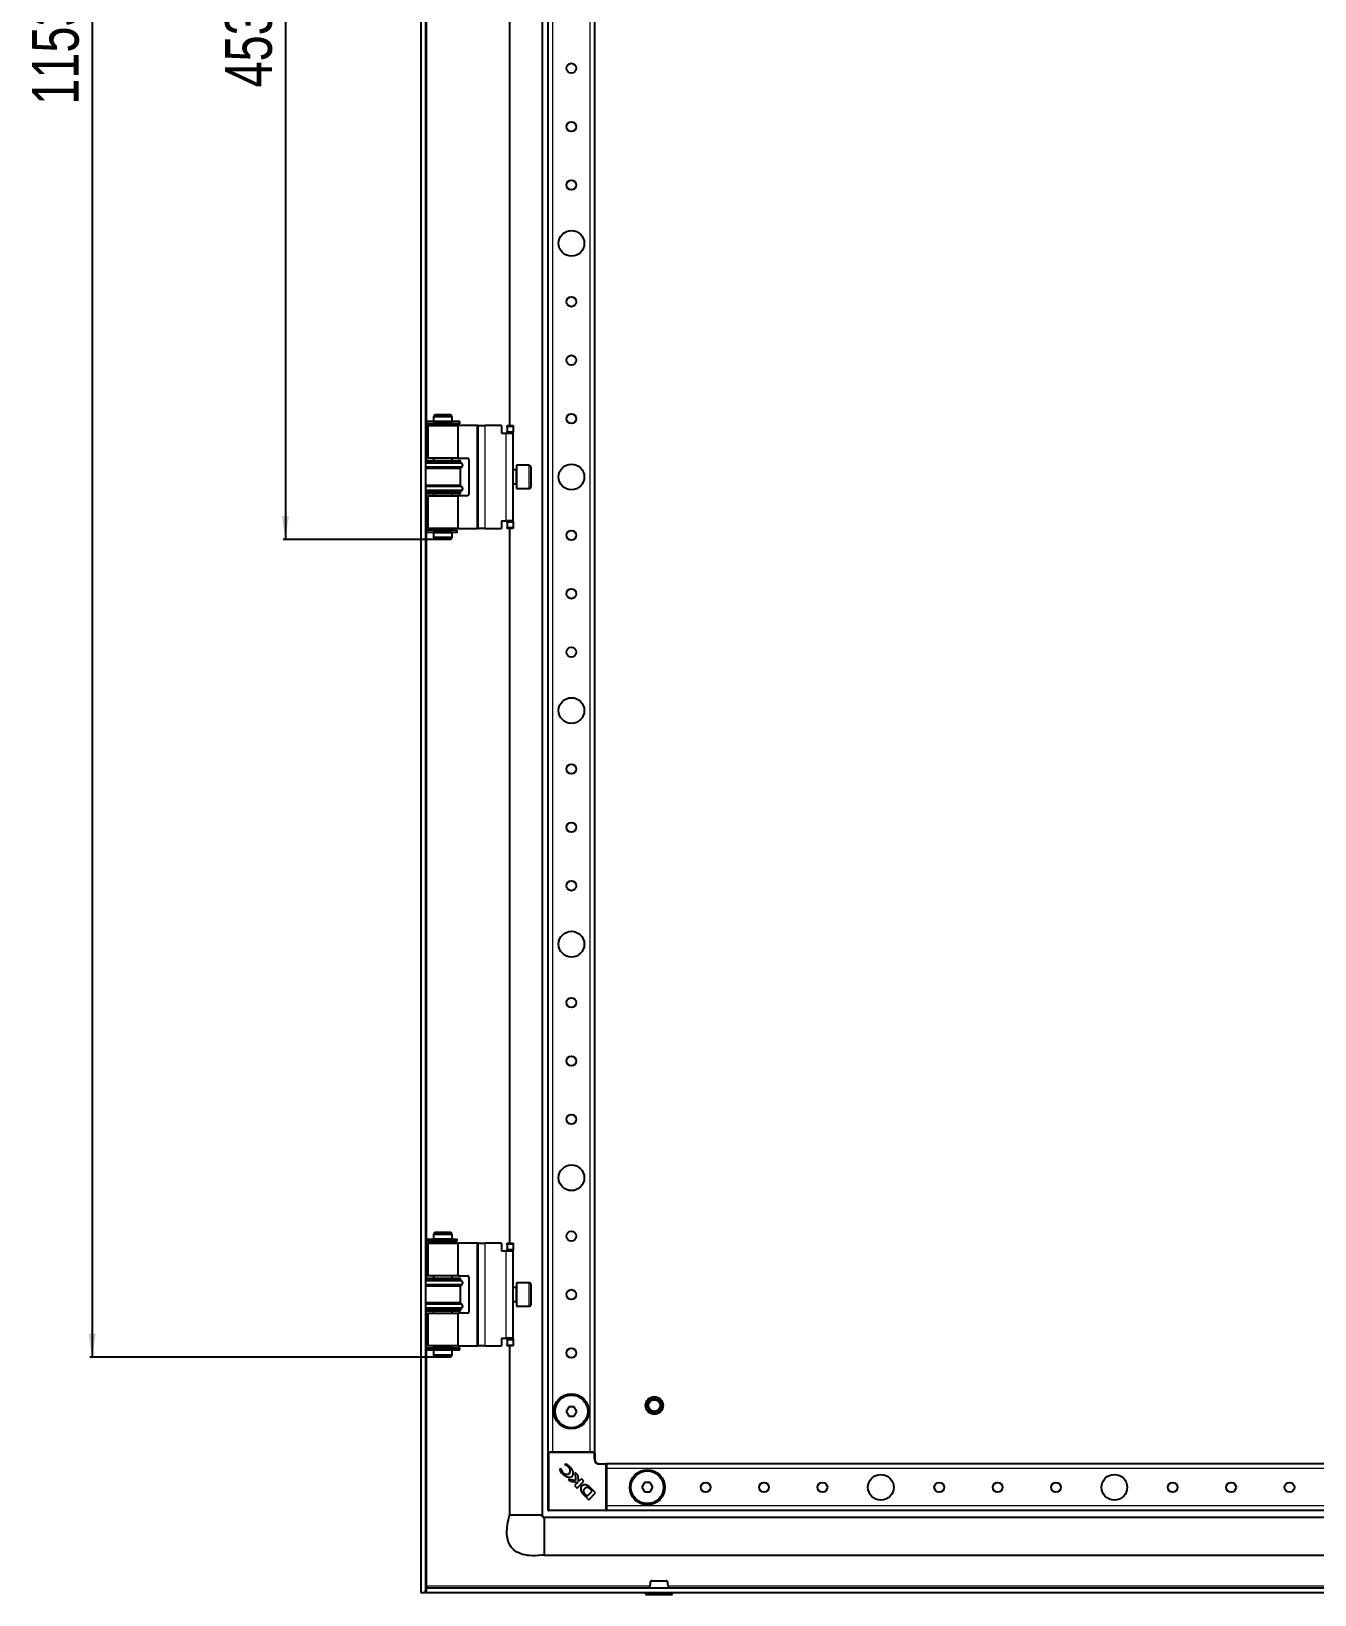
# Model space of a CAD drawing. Header units: millimetres. Extents: x -527 to 1671, y -588 to 1043.
# Drawn here: x 579 to 1128, y -484 to 185 of the extents above; entities that cross this region are included whole.
import ezdxf

# ---------------------------------------------------------------- set-up
doc = ezdxf.new("R2010")
doc.units = ezdxf.units.MM
doc.layers.add('FORMAT', color=7, linetype='Continuous')
doc.styles.add('SLDTEXTSTYLE0', font='TXT', dxfattribs={"width": 0.75})
doc.dimstyles.new('SLDDIMSTYLE0', dxfattribs={"dimtxt": 20, "dimasz": 10, "dimexe": 0, "dimexo": 0.0625, "dimgap": 5, "dimtad": 2, "dimdec": 1, "dimrnd": 1e-09, "dimzin": 12, "dimdsep": 46, "dimtxsty": 'SLDTEXTSTYLE0', "dimsah": 1, "dimcen": 0.09, "dimadec": 0, "dimazin": 3, "dimtfac": 1, "dimtofl": 0, "dimtmove": 0, "dimatfit": 3, "dimfxl": 0, "dimfrac": 2, "dimtolj": 1, "dimtzin": 12, "dimarcsym": 0})

# ---------------------------------------------------------------- blocks, each defined once
blk = doc.blocks.new('_D_7')
at = {"layer": 'FORMAT'}
for p, q in [((751.67, 771.07), (603.87, 771.07)), ((604.87, 771.07), (604.87, -382.43)), ((751.67, -382.43), (603.87, -382.43))]:
    blk.add_line(p, q, dxfattribs=at)
for points in [[(604.87, 771.07), (603.33, 761.07), (606.41, 761.07)], [(604.87, -382.43), (606.41, -372.43), (603.33, -372.43)]]:
    blk.add_solid(points, dxfattribs=at)
at = {"layer": 'FORMAT', "insert": (579.09, 153.68), "char_height": 20, "attachment_point": 1, "rotation": 90, "style": 'SLDTEXTSTYLE0'}
blk.add_mtext('1153,5', dxfattribs=at)
blk = doc.blocks.new('_D_9')
at = {"layer": 'FORMAT'}
for p, q in [((751.67, 421.07), (686.6, 421.07)), ((687.6, 421.07), (687.6, -32.43)), ((751.67, -32.43), (686.6, -32.43))]:
    blk.add_line(p, q, dxfattribs=at)
for points in [[(687.6, 421.07), (686.06, 411.07), (689.14, 411.07)], [(687.6, -32.43), (689.14, -22.43), (686.06, -22.43)]]:
    blk.add_solid(points, dxfattribs=at)
at = {"layer": 'FORMAT', "insert": (661.82, 161.07), "char_height": 20, "attachment_point": 1, "rotation": 90, "style": 'SLDTEXTSTYLE0'}
blk.add_mtext('453,5', dxfattribs=at)

msp = doc.modelspace()

# ---------------------------------------------------------------- linework, layer by layer
at = {"color": 7, "linetype": 'Continuous', "lineweight": 25}
for p, q in [((745.6, 871.82), (745.6, -483.18)), ((747.6, 871.82), (747.6, -483.18)), ((797.6, 838.82), (797.6, -450.18)), ((800.1, -423.18), (800.1, 811.82)), ((820.1, -423.18), (820.1, 811.82)), ((783.6, 372.32), (783.6, 16.32)), ((751.68, 21.07), (751.1, 20.07)), ((751.68, 21.07), (758.53, 21.07)), ((759.1, 20.07), (758.53, 21.07)), ((747.95, 18.02), (747.95, 17.12)), ((762.25, 18.02), (747.95, 18.02)), ((762.25, 17.12), (747.95, 17.12)), ((748.65, 16.32), (748.65, 2.32)), ((748.65, 16.32), (761.55, 16.32)), ((751.1, 20.07), (751.1, 18.07)), ((759.1, 20.07), (751.1, 20.07)), ((751.1, 18.07), (759.1, 18.07)), ((751.1, 17.07), (751.1, 16.32)), ((751.1, 17.07), (759.1, 17.07)), ((751.6, 18.07), (751.6, 18.02)), ((751.6, 17.12), (751.6, 17.07)), ((758.6, 18.02), (758.6, 18.07)), ((758.6, 17.07), (758.6, 17.12)), ((759.1, 18.07), (759.1, 20.07)), ((759.1, 16.32), (759.1, 17.07)), ((761.55, 2.32), (761.55, 16.32)), ((769.65, 16.32), (761.55, 16.32)), ((762.25, 17.12), (762.25, 18.02)), ((770.15, 16.32), (769.65, 16.32)), ((770.15, -27.68), (770.15, 16.32)), ((770.15, 16.32), (773.15, 16.32)), ((780.15, 16.32), (773.15, 16.32)), ((780.15, 16.32), (780.15, 13.02)), ((782.65, 16.32), (785.15, 16.32)), ((782.65, 15.82), (782.65, 16.32)), ((782.65, 15.82), (782.65, 13.82)), ((782.65, 13.32), (782.65, 13.82)), ((785.15, 16.32), (785.15, 15.82)), ((785.15, 15.82), (785.15, 13.82)), ((785.15, 13.82), (785.15, 13.32)), ((780.15, 13.02), (782.15, 13.02)), ((782.15, 13.02), (785.15, 13.02)), ((785.15, 13.32), (782.65, 13.32)), ((782.65, 13.32), (782.65, 13.02)), ((785.15, 13.02), (785.15, 13.32)), ((785.15, -24.38), (785.15, 13.02)), ((747.6, 1.32), (762.6, 1.32)), ((762.6, 0.72), (747.6, 0.72)), ((761.55, 2.32), (748.65, 2.32)), ((751.1, 2.32), (751.1, 1.32)), ((759.1, 1.32), (759.1, 2.32)), ((761.55, 2.32), (765.65, 2.32)), ((762.6, 0.72), (762.6, 1.32)), ((763.3, 0.04), (762.6, 0.72)), ((766.15, 1.82), (766.15, -13.18)), ((762.6, -2.08), (747.6, -2.08)), ((762.6, -2.08), (763.3, -1.39)), ((762.6, -9.28), (762.6, -2.08)), ((786.4, -2.68), (785.15, -2.68)), ((792.05, -0.68), (786.65, -0.68)), ((786.65, -0.68), (786.65, -10)), ((792.65, -1.28), (792.65, -9.48)), ((762.6, -9.28), (747.6, -9.28)), ((762.6, -12.08), (747.6, -12.08)), ((747.6, -12.68), (762.6, -12.68)), ((751.1, -12.68), (751.1, -13.68)), ((759.1, -13.68), (759.1, -12.68)), ((763.3, -9.96), (762.6, -9.28)), ((762.6, -12.08), (763.3, -11.39)), ((762.6, -12.68), (762.6, -12.08)), ((785.15, -8.68), (786.4, -8.68)), ((786.65, -10), (786.65, -10.68)), ((786.65, -10.68), (792.05, -10.68)), ((792.65, -9.48), (792.65, -10.08)), ((748.65, -13.68), (748.65, -27.68)), ((748.65, -13.68), (761.55, -13.68)), ((761.55, -27.68), (761.55, -13.68)), ((765.65, -13.68), (761.55, -13.68)), ((780.15, -24.38), (782.15, -24.38)), ((780.15, -24.38), (780.15, -27.68)), ((785.15, -24.38), (782.15, -24.38)), ((782.65, -24.38), (782.65, -24.68)), ((782.65, -24.68), (785.15, -24.68)), ((782.65, -25.18), (782.65, -24.68)), ((782.65, -25.18), (782.65, -27.18)), ((785.15, -24.68), (785.15, -24.38)), ((785.15, -24.68), (785.15, -25.18)), ((785.15, -25.18), (785.15, -27.18)), ((747.95, -28.48), (747.95, -29.38)), ((760.84, -28.48), (747.95, -28.48)), ((760.84, -29.38), (747.95, -29.38)), ((761.55, -27.68), (748.65, -27.68)), ((751.1, -27.68), (751.1, -28.43)), ((751.1, -28.43), (759.1, -28.43)), ((751.1, -29.43), (751.1, -31.43)), ((751.1, -29.43), (759.1, -29.43)), ((751.1, -31.43), (751.68, -32.43)), ((751.1, -31.43), (755.86, -31.43)), ((751.6, -28.43), (751.6, -28.48)), ((751.6, -29.38), (751.6, -29.43)), ((755.75, -32.43), (751.68, -32.43)), ((758.53, -32.43), (755.75, -32.43)), ((755.86, -31.43), (759.1, -31.43)), ((758.53, -32.43), (759.1, -31.43)), ((758.6, -28.48), (758.6, -28.43)), ((758.6, -29.43), (758.6, -29.38)), ((759.1, -28.43), (759.1, -27.68)), ((759.1, -31.43), (759.1, -29.43)), ((760.93, -28.48), (760.84, -28.48)), ((760.93, -29.38), (760.84, -29.38)), ((760.93, -29.38), (760.93, -28.48)), ((761.14, -28.48), (760.93, -28.48)), ((761.14, -29.38), (760.93, -29.38)), ((761.14, -29.38), (761.14, -28.48)), ((761.55, -27.68), (769.65, -27.68)), ((769.65, -27.68), (770.15, -27.68)), ((773.15, -27.68), (770.15, -27.68)), ((773.15, -27.68), (780.15, -27.68)), ((782.65, -27.68), (782.65, -27.18)), ((785.15, -27.68), (782.65, -27.68)), ((783.6, -27.68), (783.6, -333.68)), ((785.15, -27.18), (785.15, -27.68)), ((747.95, -331.98), (747.95, -332.88)), ((747.95, -331.98), (760.84, -331.98)), ((747.95, -332.88), (760.84, -332.88)), ((748.65, -333.68), (748.65, -347.68)), ((748.65, -333.68), (761.55, -333.68)), ((751.68, -328.93), (751.1, -329.93)), ((751.1, -329.93), (751.1, -331.93)), ((759.1, -329.93), (751.1, -329.93)), ((755.86, -331.93), (751.1, -331.93)), ((751.1, -332.93), (751.1, -333.68)), ((755.86, -332.93), (751.1, -332.93)), ((751.6, -331.93), (751.6, -331.98)), ((751.6, -332.88), (751.6, -332.93)), ((751.68, -328.93), (758.53, -328.93)), ((759.1, -331.93), (755.86, -331.93)), ((759.1, -332.93), (755.86, -332.93)), ((759.1, -329.93), (758.53, -328.93)), ((758.6, -331.98), (758.6, -331.93)), ((758.6, -332.93), (758.6, -332.88)), ((759.1, -331.93), (759.1, -329.93)), ((759.1, -333.68), (759.1, -332.93)), ((760.84, -331.98), (760.93, -331.98)), ((760.84, -332.88), (760.93, -332.88)), ((760.93, -332.88), (760.93, -331.98)), ((760.93, -331.98), (761.14, -331.98)), ((760.93, -332.88), (761.14, -332.88)), ((761.14, -332.88), (761.14, -331.98)), ((761.55, -347.68), (761.55, -333.68)), ((769.65, -333.68), (761.55, -333.68)), ((770.15, -333.68), (769.65, -333.68)), ((770.15, -333.68), (773.15, -333.68)), ((770.15, -377.68), (770.15, -333.68)), ((780.15, -333.68), (773.15, -333.68)), ((780.15, -333.68), (780.15, -336.98)), ((782.65, -333.68), (785.15, -333.68)), ((782.65, -334.18), (782.65, -333.68)), ((782.65, -334.18), (782.65, -336.18)), ((785.15, -333.68), (785.15, -334.18)), ((785.15, -334.18), (785.15, -336.18)), ((780.15, -336.98), (782.15, -336.98)), ((782.15, -336.98), (785.15, -336.98)), ((782.65, -336.68), (782.65, -336.18)), ((785.15, -336.68), (782.65, -336.68)), ((782.65, -336.68), (782.65, -336.98)), ((785.15, -336.18), (785.15, -336.68)), ((785.15, -336.98), (785.15, -336.68)), ((785.15, -374.38), (785.15, -336.98)), ((761.55, -347.68), (748.65, -347.68)), ((751.1, -347.68), (751.1, -348.68)), ((759.1, -348.68), (759.1, -347.68)), ((761.55, -347.68), (765.65, -347.68)), ((747.6, -348.68), (762.6, -348.68)), ((762.6, -349.28), (747.6, -349.28)), ((762.6, -352.08), (747.6, -352.08)), ((762.6, -349.28), (762.6, -348.68)), ((763.3, -349.96), (762.6, -349.28)), ((762.6, -352.08), (763.3, -351.39)), ((762.6, -359.28), (762.6, -352.08)), ((766.15, -348.18), (766.15, -363.18)), ((786.4, -352.68), (785.15, -352.68)), ((792.05, -350.68), (786.65, -350.68)), ((786.65, -350.68), (786.65, -360.68)), ((792.65, -351.28), (792.65, -360.08)), ((762.6, -359.28), (747.6, -359.28)), ((763.3, -359.96), (762.6, -359.28)), ((762.6, -362.08), (763.3, -361.39)), ((785.15, -358.68), (786.4, -358.68)), ((786.65, -360.68), (792.05, -360.68)), ((762.6, -362.08), (747.6, -362.08)), ((747.6, -362.68), (762.6, -362.68)), ((748.65, -363.68), (748.65, -377.68)), ((748.65, -363.68), (761.55, -363.68)), ((751.1, -362.68), (751.1, -363.68)), ((759.1, -363.68), (759.1, -362.68)), ((761.55, -377.68), (761.55, -363.68)), ((765.65, -363.68), (761.55, -363.68)), ((762.6, -362.68), (762.6, -362.08)), ((780.15, -374.38), (782.15, -374.38)), ((780.15, -374.38), (780.15, -377.68)), ((785.15, -374.38), (782.15, -374.38)), ((782.65, -374.38), (782.65, -374.68)), ((782.65, -374.68), (785.15, -374.68)), ((782.65, -375.18), (782.65, -374.68)), ((785.15, -374.68), (785.15, -374.38)), ((785.15, -374.68), (785.15, -375.18)), ((747.95, -378.48), (747.95, -379.38)), ((747.95, -378.48), (762.25, -378.48)), ((747.95, -379.38), (762.25, -379.38)), ((761.55, -377.68), (748.65, -377.68)), ((751.1, -377.68), (751.1, -378.43)), ((755.86, -378.43), (751.1, -378.43)), ((751.1, -379.43), (751.1, -381.43)), ((755.86, -379.43), (751.1, -379.43)), ((751.1, -381.43), (751.68, -382.43)), ((751.1, -381.43), (755.86, -381.43)), ((751.6, -378.43), (751.6, -378.48)), ((751.6, -379.38), (751.6, -379.43)), ((759.1, -378.43), (755.86, -378.43)), ((759.1, -379.43), (755.86, -379.43)), ((755.86, -381.43), (759.1, -381.43)), ((758.53, -382.43), (759.1, -381.43)), ((758.6, -378.48), (758.6, -378.43)), ((758.6, -379.43), (758.6, -379.38)), ((759.1, -378.43), (759.1, -377.68)), ((759.1, -381.43), (759.1, -379.43)), ((761.55, -377.68), (769.65, -377.68)), ((762.25, -379.38), (762.25, -378.48)), ((769.65, -377.68), (770.15, -377.68)), ((773.15, -377.68), (770.15, -377.68)), ((773.15, -377.68), (780.15, -377.68)), ((782.65, -375.18), (782.65, -377.18)), ((782.65, -377.68), (782.65, -377.18)), ((785.15, -377.68), (782.65, -377.68)), ((783.6, -377.68), (783.6, -450.18)), ((785.15, -375.18), (785.15, -377.18)), ((785.15, -377.18), (785.15, -377.68)), ((755.75, -382.43), (751.68, -382.43)), ((758.53, -382.43), (755.75, -382.43)), ((808.95, -403.68), (807.8, -405.68)), ((807.8, -405.68), (808.95, -407.68)), ((811.26, -403.68), (808.95, -403.68)), ((808.95, -407.68), (811.26, -407.68)), ((812.41, -405.68), (811.26, -403.68)), ((811.26, -407.68), (812.41, -405.68)), ((800.4, -423.18), (800.1, -423.18)), ((800.1, -447.88), (800.1, -423.48)), ((800.4, -423.18), (801.05, -423.18)), ((802.1, -423.18), (801.05, -423.18)), ((818.1, -423.18), (802.1, -423.18)), ((807.73, -428.18), (807.22, -428.43)), ((819.16, -423.18), (818.1, -423.18)), ((819.16, -423.18), (819.8, -423.18)), ((820.1, -423.18), (819.8, -423.18)), ((820.1, -423.48), (820.1, -426.18)), ((822.1, -428.18), (824.8, -428.18)), ((1405.1, -428.18), (825.1, -428.18)), ((825.1, -428.18), (825.1, -428.48)), ((805.65, -430.24), (804.96, -430.57)), ((805.79, -430.38), (805.65, -430.24)), ((807.22, -428.43), (807.33, -428.54)), ((808.77, -434.81), (809.57, -435.6)), ((811.87, -435.28), (808.77, -434.81)), ((811.69, -431.81), (811.87, -435.28)), ((812.98, -433.09), (811.69, -431.81)), ((813.15, -435.75), (812.98, -433.09)), ((814.4, -434.51), (813.15, -435.75)), ((815.45, -435.57), (814.4, -434.51)), ((825.1, -428.48), (825.1, -429.12)), ((825.1, -429.12), (825.1, -430.18)), ((825.1, -430.18), (825.1, -446.18)), ((809.57, -435.6), (812.84, -436.09)), ((812.84, -436.09), (811.45, -437.48)), ((811.45, -437.48), (812.49, -438.53)), ((812.49, -438.53), (815.45, -435.57)), ((815.51, -441.54), (817.5, -443.53)), ((816.05, -441.29), (816.8, -442.01)), ((816.8, -442.01), (818.98, -439.82)), ((817.5, -443.53), (820.46, -440.57)), ((818.98, -439.82), (818.3, -439.17)), ((818.57, -438.68), (818.55, -438.66)), ((820.46, -440.57), (818.57, -438.68)), ((841.45, -436.18), (840.3, -438.18)), ((840.3, -438.18), (841.45, -440.18)), ((843.76, -436.18), (841.45, -436.18)), ((841.45, -440.18), (843.76, -440.18)), ((844.91, -438.18), (843.76, -436.18)), ((843.76, -440.18), (844.91, -438.18)), ((824.8, -448.18), (800.4, -448.18)), ((825.1, -446.18), (825.1, -447.23)), ((825.1, -447.23), (825.1, -447.88)), ((825.1, -447.88), (825.1, -448.18)), ((1405.1, -448.18), (825.1, -448.18)), ((1405.1, -451.18), (798.6, -451.18)), ((798.6, -467.18), (1486.6, -467.18)), ((747.9, -481.18), (747.9, -483.18)), ((747.9, -481.18), (1537.3, -481.18)), ((748.01, -481.18), (748.2, -480.58)), ((745.6, -483.18), (747.6, -483.18)), ((747.9, -483.18), (1537.3, -483.18)), ((841.85, -483.18), (841.85, -483.93)), ((844.6, -484.18), (842.1, -484.18)), ((853.1, -484.18), (844.6, -484.18)), ((853.35, -483.93), (853.35, -483.18))]:
    msp.add_line(p, q, dxfattribs=at)
at = {"color": 8, "linetype": 'Continuous', "lineweight": 18}
for p, q in [((802.1, -423.18), (802.1, 811.82)), ((818.1, -423.18), (818.1, 811.82)), ((748.2, 18.02), (748.2, 370.62)), ((748.2, 1.32), (748.2, 17.12)), ((769.65, 16.32), (769.65, -27.68)), ((773.15, -27.68), (773.15, 16.32)), ((785.15, 15.82), (782.65, 15.82)), ((782.65, 13.82), (785.15, 13.82)), ((782.15, -24.38), (782.15, 13.02)), ((763.3, 0.04), (747.6, 0.04)), ((763.3, -1.39), (747.6, -1.39)), ((786.4, -8.68), (786.4, -2.68)), ((792.05, -10), (792.05, -0.68)), ((763.3, -9.96), (747.6, -9.96)), ((763.3, -11.39), (747.6, -11.39)), ((748.2, -28.48), (748.2, -12.68)), ((792.05, -10.68), (792.05, -10)), ((785.15, -25.18), (782.65, -25.18)), ((748.2, -331.98), (748.2, -29.38)), ((760.84, -29.38), (760.84, -28.48)), ((782.65, -27.18), (785.15, -27.18)), ((748.2, -348.68), (748.2, -332.88)), ((760.84, -331.98), (760.84, -332.88)), ((769.65, -333.68), (769.65, -377.68)), ((773.15, -377.68), (773.15, -333.68)), ((785.15, -334.18), (782.65, -334.18)), ((782.15, -374.38), (782.15, -336.98)), ((782.65, -336.18), (785.15, -336.18)), ((763.3, -349.96), (747.6, -349.96)), ((763.3, -351.39), (747.6, -351.39)), ((786.4, -353.09), (786.4, -352.68)), ((786.4, -358.68), (786.4, -353.09)), ((792.05, -360.68), (792.05, -350.68)), ((763.3, -359.96), (747.6, -359.96)), ((763.3, -361.39), (747.6, -361.39)), ((748.2, -378.48), (748.2, -362.68)), ((748.2, -480.58), (748.2, -379.38)), ((785.15, -375.18), (782.65, -375.18)), ((782.65, -377.18), (785.15, -377.18)), ((800.1, -423.48), (800.4, -423.48)), ((800.4, -423.18), (800.4, -423.48)), ((800.4, -423.48), (800.4, -447.88)), ((819.8, -423.48), (800.4, -423.48)), ((819.8, -423.18), (819.8, -423.48)), ((819.8, -426.18), (819.8, -423.48)), ((819.8, -423.48), (820.1, -423.48)), ((820.1, -426.18), (819.8, -426.18)), ((822.1, -428.18), (822.1, -428.48)), ((824.8, -428.18), (824.8, -428.48)), ((824.8, -428.48), (822.1, -428.48)), ((824.8, -447.88), (824.8, -428.48)), ((824.8, -428.48), (825.1, -428.48)), ((1405.1, -430.18), (825.1, -430.18)), ((800.4, -447.88), (800.1, -447.88)), ((800.4, -447.88), (824.8, -447.88)), ((800.4, -447.88), (800.4, -448.18)), ((824.8, -447.88), (824.8, -448.18)), ((824.8, -447.88), (825.1, -447.88)), ((1405.1, -446.18), (825.1, -446.18)), ((843.63, -480.58), (748.2, -480.58)), ((1433.63, -480.58), (851.58, -480.58)), ((841.85, -483.93), (844.46, -483.93)), ((844.46, -483.93), (853.35, -483.93))]:
    msp.add_line(p, q, dxfattribs=at)
at = {"color": 7, "linetype": 'Continuous', "lineweight": 25}
for centre, radius in [((810.1, 169.32), 2.1), ((810.1, 144.32), 2.1), ((810.1, 119.32), 2.1), ((810.1, 94.32), 5.5), ((810.1, 69.32), 2.1), ((810.1, 44.32), 2.1), ((810.1, 19.32), 2.1), ((810.1, -5.68), 5.5), ((810.1, -30.68), 2.1), ((810.1, -55.68), 2.1), ((810.1, -80.68), 2.1), ((810.1, -105.68), 5.5), ((810.1, -130.68), 2.1), ((810.1, -155.68), 2.1), ((810.1, -180.68), 2.1), ((810.1, -205.68), 5.5), ((810.1, -230.68), 2.1), ((810.1, -255.68), 2.1), ((810.1, -280.68), 2.1), ((810.1, -305.68), 5.5), ((810.1, -330.68), 2.1), ((810.1, -355.68), 2.1), ((810.1, -380.68), 2.1), ((810.1, -405.68), 7.5), ((810.1, -405.68), 7), ((845.6, -403.18), 3.75), ((845.6, -403.18), 3), ((845.6, -403.18), 2.5), ((842.6, -438.18), 7.5), ((842.6, -438.18), 7), ((942.6, -438.18), 5.5), ((1042.6, -438.18), 5.5), ((867.6, -438.18), 2.1), ((892.6, -438.18), 2.1), ((917.6, -438.18), 2.1), ((967.6, -438.18), 2.1), ((992.6, -438.18), 2.1), ((1017.6, -438.18), 2.1), ((1067.6, -438.18), 2.1), ((1092.6, -438.18), 2.1), ((1117.6, -438.18), 2.1)]:
    msp.add_circle(centre, radius, dxfattribs=at)
for centre, radius, start, end in [((762.6, -0.68), 1, 314.427, 45.573), ((765.65, 1.82), 0.5, 0, 90), ((786.4, -2.43), 0.25, 270, 360), ((792.05, -1.28), 0.6, 0, 90), ((762.6, -10.68), 1, 314.427, 45.573), ((765.65, -13.18), 0.5, 270, 0), ((786.4, -8.93), 0.25, 0, 90), ((792.05, -10.08), 0.6, 270, 360), ((765.65, -348.18), 0.5, 0, 90), ((762.6, -350.68), 1, 314.427, 45.573), ((786.4, -352.43), 0.25, 270, 360), ((792.05, -351.28), 0.6, 0, 90), ((762.6, -360.68), 1, 314.427, 45.573), ((786.4, -358.93), 0.25, 0, 90), ((792.05, -360.08), 0.6, 270, 360), ((765.65, -363.18), 0.5, 270, 0), ((800.4, -423.48), 0.3, 90, 180), ((819.8, -423.48), 0.3, 0, 90), ((822.1, -426.18), 2, 180, 270), ((824.8, -428.48), 0.3, 0, 90), ((808.1, -430.67), 1.97, 218.45405, 305.887), ((807.7, -431.1), 1.94, 323.30966, 52.34638), ((818.71, -437.88), 4.87, 200.34448, 228.77765), ((820.53, -437.1), 6.12, 216.98881, 223.07444), ((800.4, -447.88), 0.3, 180, 270), ((824.8, -447.88), 0.3, 270, 0), ((844.49, -478.68), 0.5, 89.96367, 164.83397), ((850.72, -478.68), 0.5, 15.24646, 90.04596), ((842.1, -483.93), 0.25, 180, 270), ((853.1, -483.93), 0.25, 270, 0)]:
    msp.add_arc(centre, radius, start, end, dxfattribs=at)
at = {"color": 8, "linetype": 'Continuous', "lineweight": 18}
msp.add_arc((822.1, -426.18), 2.3, 180, 270, dxfattribs=at)
at = {"color": 7, "linetype": 'Continuous', "lineweight": 25}
for points, knots in [([(809.25, -429.28), (808.98, -429.04), (808.51, -428.61), (807.96, -428.31), (807.73, -428.18)], [0, 0, 0, 0, 0.577653, 1, 1, 1, 1]), ([(804.96, -430.57), (805.14, -430.91), (805.48, -431.54), (805.97, -432.07), (806.2, -432.31)], [0, 0, 0, 0, 0.5368, 1, 1, 1, 1]), ([(806.56, -431.89), (806.34, -431.63), (805.96, -431.18), (805.84, -430.62), (805.79, -430.38)], [0, 0, 0, 0, 0.579608, 1, 1, 1, 1]), ([(806.2, -432.31), (806.57, -432.64), (807.27, -433.25), (808.44, -433.8), (809.38, -433.94), (810.02, -433.79), (810.25, -433.6), (810.36, -433.51)], [0, 0, 0, 0, 0.315674, 0.58952, 0.813199, 0.909026, 1, 1, 1, 1]), ([(807.33, -428.54), (807.64, -428.68), (808.22, -428.94), (808.68, -429.37), (808.89, -429.57)], [0, 0, 0, 0, 0.547643, 1, 1, 1, 1]), ([(810.36, -433.51), (810.5, -433.35), (810.78, -433.01), (810.95, -432.32), (810.82, -431.44), (810.25, -430.37), (809.61, -429.68), (809.25, -429.28)], [0, 0, 0, 0, 0.130532, 0.266031, 0.423997, 0.666819, 1, 1, 1, 1]), ([(817.22, -437.53), (817.02, -437.42), (816.63, -437.21), (816, -437.1), (815.4, -437.13), (814.87, -437.33), (814.43, -437.69), (814.14, -438.21), (814.02, -438.86), (814.11, -439.32), (814.15, -439.57)], [0, 0, 0, 0, 0.1380907, 0.2654555, 0.3840134, 0.4961027, 0.6057595, 0.7197905, 0.8476619, 1, 1, 1, 1]), ([(815.72, -438.8), (815.63, -438.9), (815.46, -439.07), (815.28, -439.35), (815.19, -439.62), (815.19, -439.95), (815.35, -440.35), (815.53, -440.63), (815.63, -440.79)], [0, 0, 0, 0, 0.176808, 0.319231, 0.43938, 0.552395, 0.749205, 1, 1, 1, 1]), ([(818.3, -439.17), (818.1, -438.98), (817.73, -438.63), (817.19, -438.3), (816.74, -438.24), (816.4, -438.31), (816.05, -438.5), (815.84, -438.69), (815.72, -438.8)], [0, 0, 0, 0, 0.2746757, 0.5030419, 0.607381, 0.7165791, 0.8434117, 1, 1, 1, 1]), ([(818.06, -438.21), (817.92, -438.07), (817.65, -437.83), (817.35, -437.62), (817.22, -437.53)], [0, 0, 0, 0, 0.55183, 1, 1, 1, 1]), ([(818.55, -438.66), (818.47, -438.59), (818.31, -438.43), (818.15, -438.28), (818.06, -438.21)], [0, 0, 0, 0, 0.486421, 1, 1, 1, 1]), ([(798.6, -467.18), (796.88, -467.34), (793.74, -467.65), (789.41, -467.13), (785.98, -465.71), (783.77, -463.39), (782.68, -460.62), (782.36, -457.57), (782.66, -454.01), (783.27, -451.53), (783.6, -450.18)], [0, 0, 0, 0, 0.176713, 0.320911, 0.440308, 0.54837, 0.6374, 0.738878, 0.858543, 1, 1, 1, 1]), ([(797.49, -450.18), (797.46, -450.18), (797.38, -450.18), (796.92, -450.18), (796.63, -450.18)], [0, 0, 0, 0, 0.350861, 1, 1, 1, 1]), ([(798.6, -451.34), (798.5, -451.33), (798.37, -451.31), (798.21, -451.24), (798.13, -451.18), (798.07, -451.12), (798.03, -451.04), (798, -450.97), (797.93, -450.8), (797.77, -450.72), (797.62, -450.49), (797.59, -450.29), (797.57, -450.18)], [0, 0, 0, 0, 0.146823, 0.202041, 0.247643, 0.28691, 0.323569, 0.360785, 0.40083, 0.628513, 0.79432, 1, 1, 1, 1]), ([(797.6, -450.18), (797.75, -450.4), (798.02, -450.81), (798.43, -451.06), (798.6, -451.18)], [0, 0, 0, 0, 0.561561, 1, 1, 1, 1]), ([(798.6, -467.18), (798.6, -467.06), (798.6, -466.82), (798.6, -464.97), (798.6, -462.32), (798.6, -459.18), (798.6, -456.03), (798.6, -453.41), (798.6, -451.79), (798.6, -451.57), (798.6, -451.5)], [0, 0, 0, 0, 0.133856, 0.267712, 0.401568, 0.535424, 0.66928, 0.803137, 0.936993, 1, 1, 1, 1]), ([(747.6, -483.18), (747.63, -482.74), (747.67, -482.18), (747.86, -481.62), (747.9, -481.5)], [0, 0, 0, 0, 0.773459, 1, 1, 1, 1]), ([(748.2, -480.58), (748.15, -480.73), (748.1, -480.89), (748, -481.11), (747.95, -481.18), (747.9, -481.18)], [0, 0, 0, 0, 0.5, 0.5, 1, 1, 1, 1]), ([(844.02, -478.53), (843.83, -479.27), (843.6, -480.13), (843.59, -481.05), (843.58, -481.18)], [0, 0, 0, 0, 0.85815, 1, 1, 1, 1]), ([(844.53, -478.18), (844.52, -478.18), (844.48, -478.18), (844.76, -478.18), (845.28, -478.18), (845.99, -478.18), (846.85, -478.18), (847.91, -478.18), (848.94, -478.18), (849.82, -478.18), (850.43, -478.18), (850.73, -478.18), (850.69, -478.18), (850.68, -478.18)], [0, 0, 0, 0, 0.0338399, 0.141254, 0.2486978, 0.3157737, 0.4233143, 0.530846, 0.6382096, 0.7457063, 0.853372, 0.9609167, 1, 1, 1, 1]), ([(851.63, -481.18), (851.62, -481.05), (851.6, -480.13), (851.38, -479.27), (851.19, -478.53)], [0, 0, 0, 0, 0.14185, 1, 1, 1, 1])]:
    msp.add_open_spline(points, degree=3, knots=knots, dxfattribs=at)
for points in [[(784.58, -450.18), (784.3, -450.18), (783.73, -450.18), (783.65, -450.18), (783.6, -450.18)], [(787.04, -450.18), (786.55, -450.18), (785.58, -450.18), (784.91, -450.18), (784.58, -450.18)], [(790.6, -450.18), (789.98, -450.18), (788.72, -450.18), (787.6, -450.18), (787.04, -450.18)], [(794.17, -450.18), (793.61, -450.18), (792.49, -450.18), (791.23, -450.18), (790.6, -450.18)], [(796.63, -450.18), (796.29, -450.18), (795.63, -450.18), (794.66, -450.18), (794.17, -450.18)]]:
    msp.add_open_spline(points, degree=3, dxfattribs=at)
at = {"color": 8, "linetype": 'Continuous', "lineweight": 18}
msp.add_open_spline([(851.15, -478.55), (851.17, -478.55), (851.21, -478.55), (850.87, -478.55), (850.16, -478.55), (849.14, -478.55), (847.96, -478.55), (846.73, -478.55), (845.74, -478.55), (844.91, -478.55), (844.31, -478.55), (843.99, -478.55), (844.04, -478.55), (844.05, -478.55)], degree=3, knots=[0, 0, 0, 0, 0.038891, 0.14638, 0.253973, 0.361383, 0.468681, 0.576165, 0.683665, 0.750707, 0.858068, 0.965424, 1, 1, 1, 1], dxfattribs=at)

# ---------------------------------------------------------------- dimensions: what is measured, and where the dimension line sits
at = {"layer": 'FORMAT'}
for base, p1, p2, picture, middle in [((604.87, -382.43), (751.68, 771.07), (751.68, -382.43), '_D_7', (604.87, 194.32)), ((687.6, -32.43), (751.68, 421.07), (751.68, -32.43), '_D_9', (687.6, 194.32))]:
    dim = msp.add_linear_dim(base=base, p1=p1, p2=p2, angle=90, dimstyle='SLDDIMSTYLE0', dxfattribs=at)
    dim.commit()
    dim.dimension.update_dxf_attribs({"geometry": picture, "text_midpoint": middle, "dimtype": 160})

doc.saveas('drawing.dxf')
